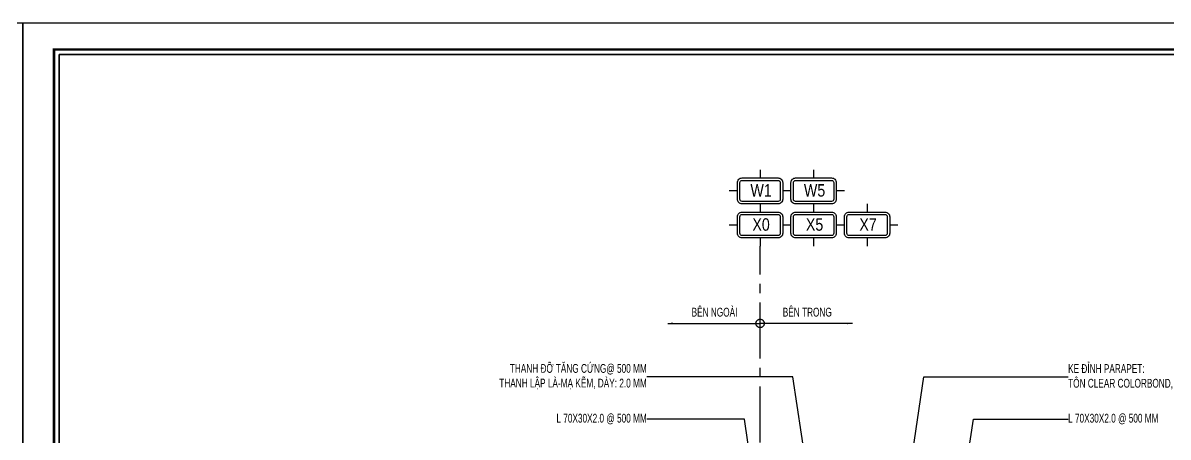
# Model space of a CAD drawing. Header units: inches. Extents: x 315041 to 662841, y -45540 to -35018.
# Drawn here: x 333767.4 to 334157.6, y -36302.2 to -36161.1 of the extents above; entities that cross this region are included whole.
import ezdxf
from ezdxf.enums import TextEntityAlignment as Align

# ---------------------------------------------------------------- set-up
doc = ezdxf.new("R2010")
doc.units = ezdxf.units.IN
doc.header["$MEASUREMENT"] = 0
doc.linetypes.add('CENTER2', pattern=[28.575, 19.05, -3.175, 3.175, -3.175])
for name, color, linetype in [('2', 2, 'Continuous'), ('3', 3, 'Continuous'), ('7', 7, 'Continuous'), ('8', 8, 'Continuous'), ('BAO KHUNG', 31, 'Continuous'), ('flashing', 6, 'Continuous')]:
    doc.layers.add(name, color=color, linetype=linetype)
doc.styles.add('hx2', font='VHARIALN.TTF')
doc.styles.add('ST1H', font='vnshxh.shx', dxfattribs={"width": 0.7})
doc.dimstyles.new('3', dxfattribs={"dimtxt": 3.5, "dimasz": 1.8, "dimexe": 1, "dimexo": 0, "dimgap": 1, "dimtad": 1, "dimdec": 0, "dimlfac": 3, "dimzin": 0, "dimdsep": 46, "dimtxsty": 'ST1H', "dimblk": 'OBLIQUE', "dimcen": 1, "dimdle": 1, "dimclrd": 8, "dimclre": 8, "dimclrt": 3, "dimadec": 0, "dimazin": 0, "dimtfac": 1, "dimtdec": 0, "dimtix": 1, "dimtofl": 0, "dimtmove": 1, "dimatfit": 3, "dimfxl": 0.18, "dimtolj": 1, "dimtzin": 0, "dimlwd": -1, "dimlwe": -1, "dimarcsym": 1})

# ---------------------------------------------------------------- blocks, each defined once
blk = doc.blocks.new('A$C75D82031')
at = {"layer": '2', "color": 157, "linetype": 'Continuous'}
blk.add_lwpolyline([(0, 420), (594, 420), (594, 0), (0, 0)], close=True, dxfattribs=at)
at = {"layer": '7', "color": 147, "linetype": 'Continuous'}
blk.add_lwpolyline([(12.33, 57.61), (581.67, 57.61), (581.67, 409.19), (12.33, 409.19)], close=True, dxfattribs=at)
at = {"layer": 'BAO KHUNG', "color": 167, "linetype": 'Continuous', "const_width": 0.871}
blk.add_lwpolyline([(10.59, 9.07), (583.41, 9.07), (583.41, 410.93), (10.59, 410.93)], close=True, dxfattribs=at)
blk = doc.blocks.new('_Oblique')
at = {"color": 0, "linetype": 'ByBlock', "lineweight": -2}
blk.add_line((-0.5, -0.5), (0.5, 0.5), dxfattribs=at)
blk = doc.blocks.new('TENTRUC')
at = {"layer": '7'}
for p, q in [((0, 8.27), (0, 10.26)), ((-7.48, 5.13), (-5.48, 5.13)), ((5.48, 5.13), (7.48, 5.13)), ((0, 0), (0, 2))]:
    blk.add_line(p, q, dxfattribs=at)
blk.add_lwpolyline([(-4.36, 8.27), (4.36, 8.27, -0.414214), (5.48, 7.14), (5.48, 3.12, -0.414214), (4.36, 2), (-4.36, 2, -0.414214), (-5.48, 3.12), (-5.48, 7.14, -0.414214)], format="xyb", close=True, dxfattribs=at)
at = {"layer": '8', "ltscale": 15}
blk.add_lwpolyline([(-4.36, 7.68), (4.36, 7.68, -0.414214), (4.9, 7.14), (4.9, 3.12, -0.414214), (4.36, 2.58), (-4.36, 2.58, -0.414214), (-4.9, 3.12), (-4.9, 7.14, -0.414214)], format="xyb", close=True, dxfattribs=at)
at = {"layer": '3', "style": 'hx2'}
blk.add_attdef('TR', text='', height=2.9, dxfattribs=at).set_placement((-0.16, 3.83), align=Align.CENTER)

msp = doc.modelspace()

# ---------------------------------------------------------------- linework, layer by layer
at = {"color": 8, "linetype": 'CENTER2'}
msp.add_line((334018.5748, -36475.4539), (334018.5748, -36237.1735), dxfattribs=at)
at = {"color": 8}
msp.add_lwpolyline([(333779.7734, -36171.9399), (334349.1113, -36171.9399), (334349.1113, -36523.5197), (333779.7734, -36523.5197)], close=True, dxfattribs=at)
at = {"color": 8, "linetype": 'CENTER2'}
msp.add_circle((334018.5748, -36263.4409), 1.4192, dxfattribs=at)

# ---------------------------------------------------------------- block references
at = {"color": 1}
for p in [(333173.4423, -36581.1298), (333767.4423, -36581.1298)]:
    msp.add_blockref('A$C75D82031', p, dxfattribs=at)
at = {"layer": '3'}
ref = msp.add_blockref('TENTRUC', (334018.5748, -36211.113), dxfattribs=dict(at, xscale=1.40625, yscale=1.40625, zscale=1.40625, rotation=180))
ref.add_attrib('TR', 'W1', dxfattribs={"layer": '0', "height": 4.21875, "style": 'hx2'}).set_placement((334018.9106, -36220.2567), align=Align.CENTER)
ref = msp.add_blockref('TENTRUC', (334036.7974, -36211.113), dxfattribs=dict(at, xscale=1.40625, yscale=1.40625, zscale=1.40625, rotation=180))
ref.add_attrib('TR', 'W5', dxfattribs={"layer": '0', "height": 4.21875, "style": 'hx2'}).set_placement((334037.1332, -36220.2567), align=Align.CENTER)
ref = msp.add_blockref('TENTRUC', (334018.5748, -36222.7385), dxfattribs=dict(at, xscale=1.40625, yscale=1.40625, zscale=1.40625, rotation=180))
ref.add_attrib('TR', 'X0', dxfattribs={"layer": '0', "height": 4.21875, "style": 'hx2'}).set_placement((334018.9106, -36231.8821), align=Align.CENTER)
ref = msp.add_blockref('TENTRUC', (334036.7974, -36222.7385), dxfattribs=dict(at, xscale=1.40625, yscale=1.40625, zscale=1.40625, rotation=180))
ref.add_attrib('TR', 'x5', dxfattribs={"layer": '0', "height": 4.21875, "style": 'hx2'}).set_placement((334037.1332, -36231.8821), align=Align.CENTER)
ref = msp.add_blockref('TENTRUC', (334055.02, -36222.7385), dxfattribs=dict(at, xscale=1.40625, yscale=1.40625, zscale=1.40625, rotation=180))
ref.add_attrib('TR', 'X7', dxfattribs={"layer": '0', "height": 4.21875, "style": 'hx2'}).set_placement((334055.3558, -36231.8821), align=Align.CENTER)

# ---------------------------------------------------------------- leaders
at = {"layer": 'flashing', "color": 1, "true_color": 0xfa051e}
for points in [[(333987.1198, -36263.4409), (334018.5748, -36263.4409)], [(334050.0298, -36263.4409), (334018.5748, -36263.4409)]]:
    msp.add_leader(points, dimstyle='3', override={"dimgap": 1, "dimtad": 0}, dxfattribs=at)

# ---------------------------------------------------------------- next in the draw order: texts
at = {"layer": '3', "char_height": 3, "style": 'ST1H', "bg_fill": 2}
for s, insert, attachment_point in [('\\A1;B£N NGOµI', (334010.8404, -36259.6448), 6), ('\\A1;B£N TRONG', (334026.3091, -36259.6448), 4), ('\\A1;THANH §ì T¡NG CøNG@ 500 MM\\PTHANH LËP Lµ-M¹ KÏM, DµY: 2.0 MM', (333979.9788, -36281.607), 6), ('\\A1;ke ®Ønh parapet: \\Pt«n CLEAR COLORBOND, mµu: ........., dµy: 0.45 mm.', (334123.5041, -36281.607), 4), ('\\A1;L 70X30X2.0 @ 500 MM', (333979.9788, -36296.0278), 6), ('\\A1;L 70X30X2.0 @ 500 MM', (334123.5041, -36296.0278), 4)]:
    msp.add_mtext(s, dxfattribs=dict(at, insert=insert, attachment_point=attachment_point))

# ---------------------------------------------------------------- next in the draw order: leaders
at = {"color": 9}
for points in [[(334035.8827, -36322.7009), (334029.7519, -36281.607), (333979.9788, -36281.607)], [(334068.1958, -36323.3772), (334074.3565, -36281.607), (334123.5041, -36281.607)], [(334018.347, -36330.2529), (334013.2529, -36296.0278), (333979.9788, -36296.0278)], [(334086.1466, -36330.2529), (334091.2407, -36296.0278), (334123.5041, -36296.0278)]]:
    msp.add_leader(points, dimstyle='3', override={"dimgap": 1, "dimtad": 0}, dxfattribs=at)

doc.saveas('drawing.dxf')
